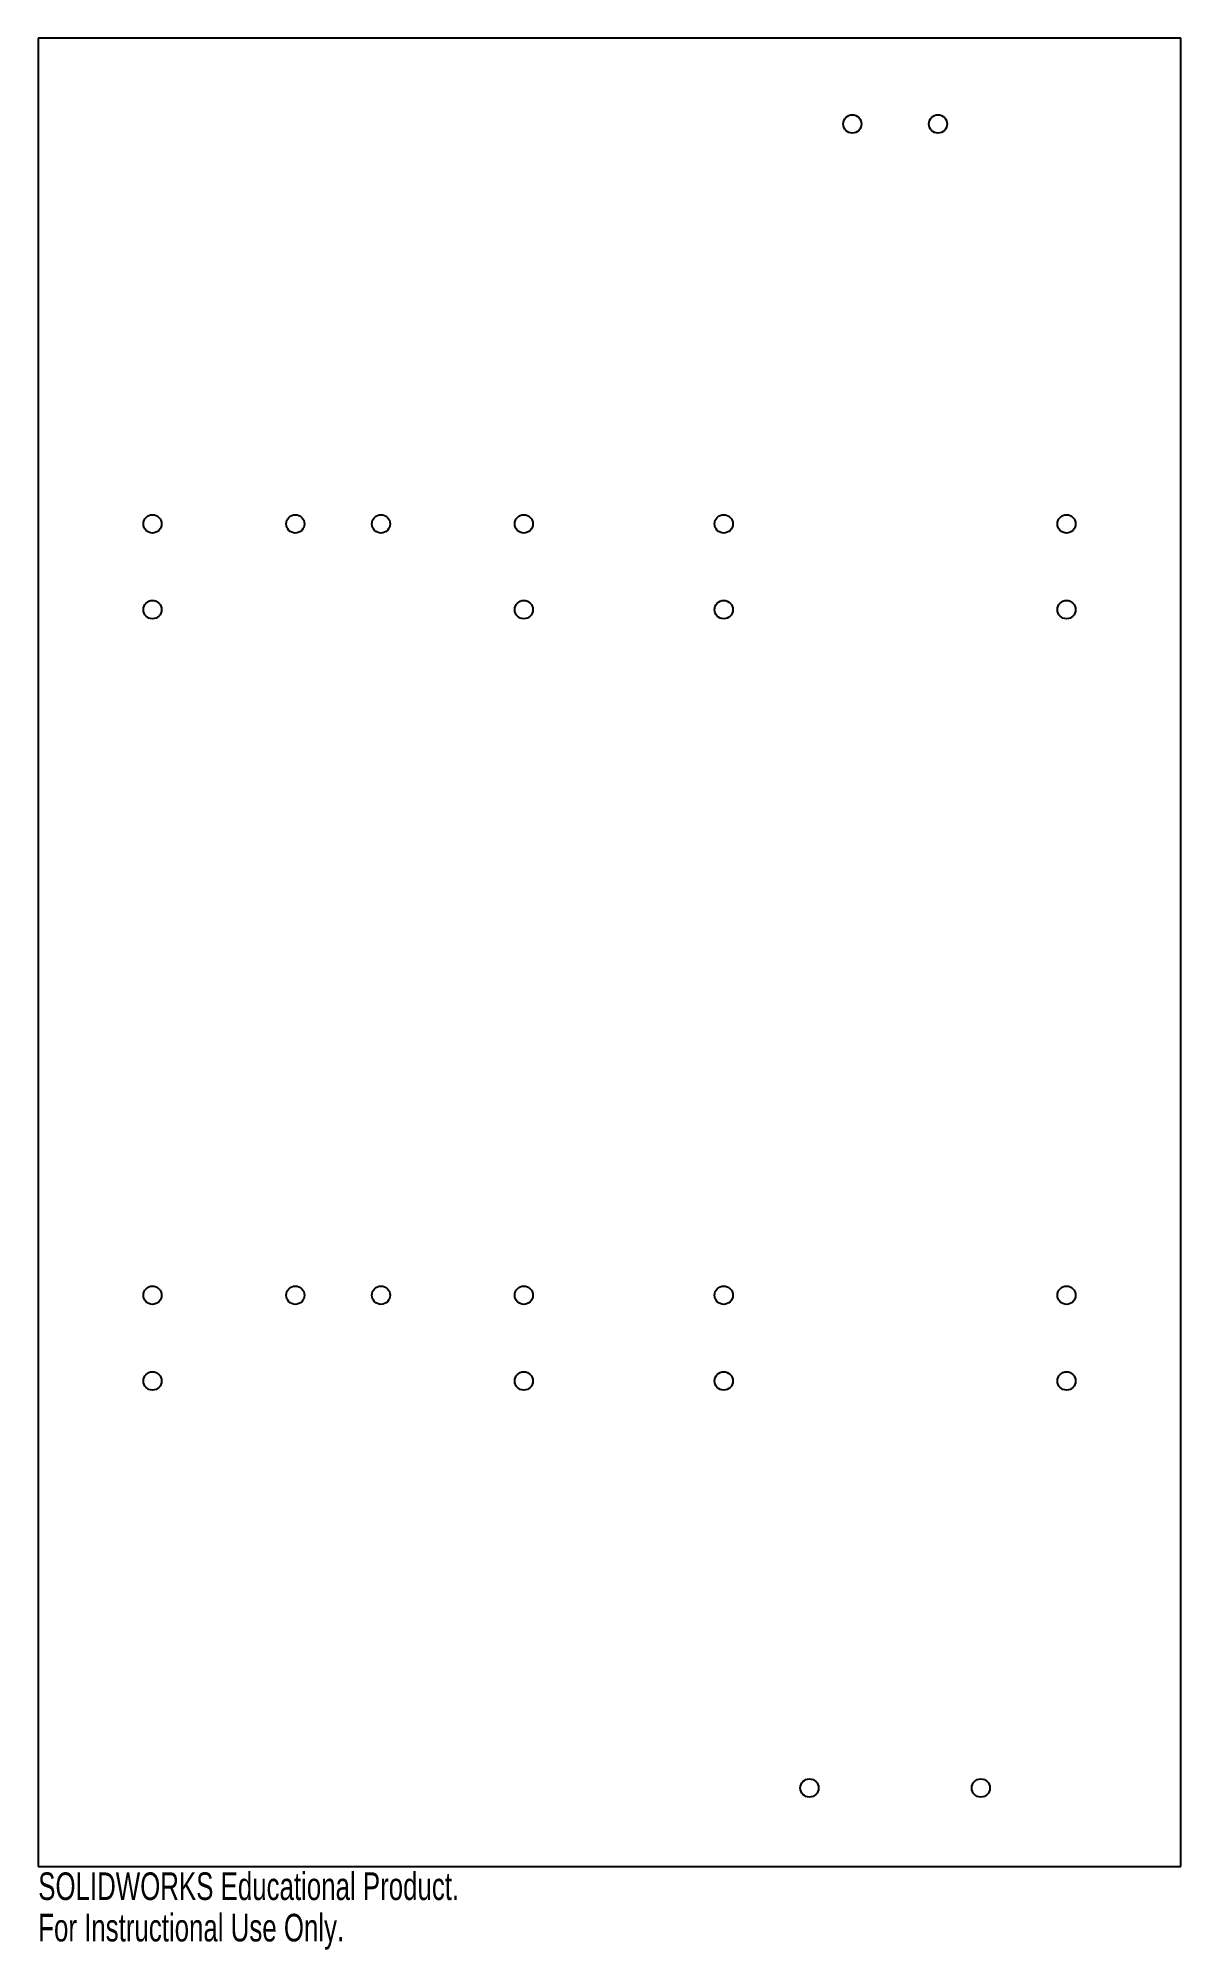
# Model space of a CAD drawing. Header units: millimetres. Extents: x -100 to 100, y -175 to 160.
import ezdxf

# ---------------------------------------------------------------- set-up
doc = ezdxf.new("R2010")
doc.units = ezdxf.units.MM
doc.styles.add('SLDTEXTSTYLE0', font='TXT', dxfattribs={"width": 0.7})

msp = doc.modelspace()

# ---------------------------------------------------------------- linework, layer by layer
at = {"color": 7, "linetype": 'Continuous', "lineweight": 25}
for p, q in [((-100, 160), (-100, -160)), ((100, 160), (-100, 160)), ((100, -160), (100, 160)), ((-100, -160), (100, -160))]:
    msp.add_line(p, q, dxfattribs=at)
for centre in [(42.5, 145), (57.5, 145), (-80, 75), (-55, 75), (-40, 75), (-15, 75), (20, 75), (80, 75), (-80, 60), (-15, 60), (20, 60), (80, 60), (-80, -60), (-55, -60), (-40, -60), (-15, -60), (20, -60), (80, -60), (-80, -75), (-15, -75), (20, -75), (80, -75), (35, -146.25), (65, -146.25)]:
    msp.add_circle(centre, 1.6, dxfattribs=at)

# ---------------------------------------------------------------- texts
at = {"color": 7, "linetype": 'Continuous', "char_height": 4.8336, "attachment_point": 1, "style": 'SLDTEXTSTYLE0'}
for s, insert in [('SOLIDWORKS Educational Product.', (-100, -161.02)), ('For Instructional Use Only.', (-100, -168.27))]:
    msp.add_mtext(s, dxfattribs=dict(at, insert=insert))

doc.saveas('drawing.dxf')
